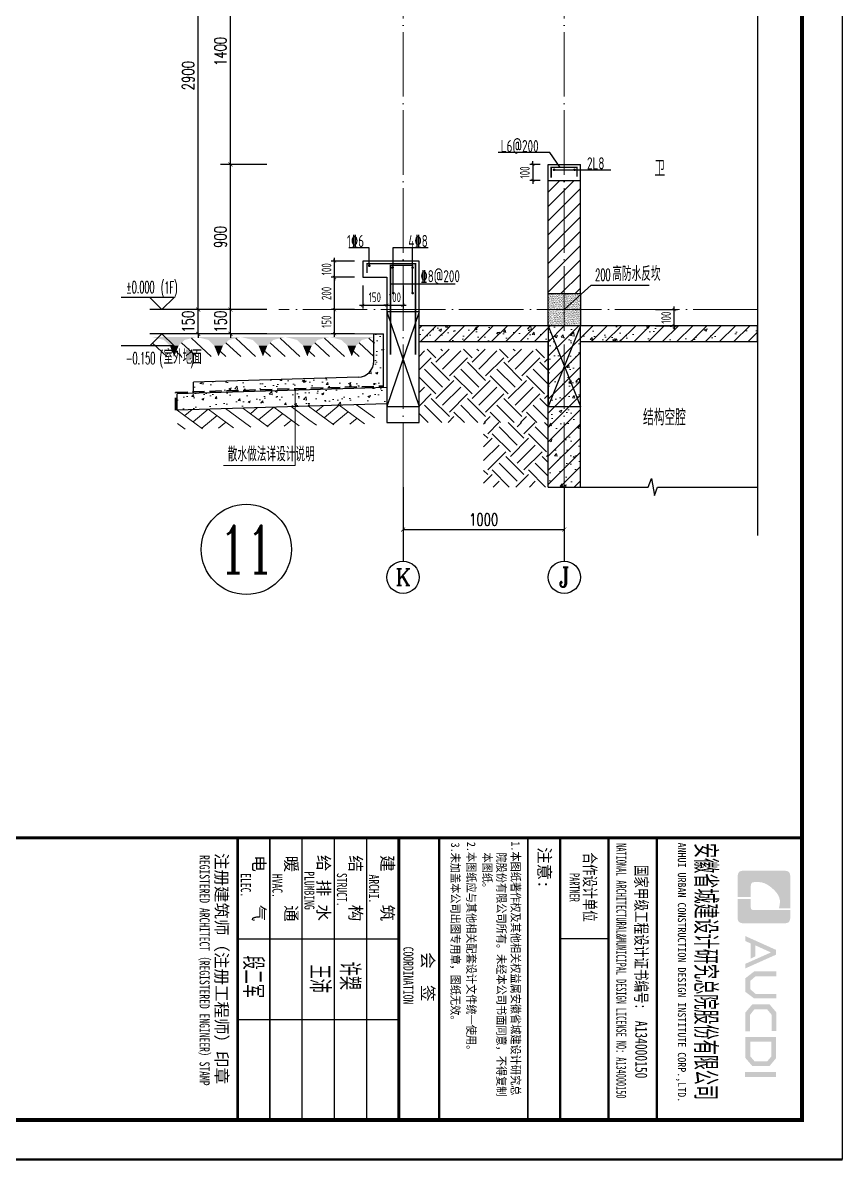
# Model space of a CAD drawing. Extents: x -1058961 to 23600, y -449123 to 2751847.
# Drawn here: x -27993 to -22911, y -38176 to -31125 of the extents above; entities that cross this region are included whole.
import ezdxf
from ezdxf.enums import TextEntityAlignment as Align

# ---------------------------------------------------------------- set-up
doc = ezdxf.new("R2010")
doc.units = 0
doc.header["$LTSCALE"] = 1000
doc.linetypes.add('DASH', pattern=[0.35, 0.25, -0.1])
doc.linetypes.add('DOTE', pattern=[2.42, 2, -0.2, 0.02, -0.2])
doc.layers.get('0').update_dxf_attribs({"linetype": 'CONTINUOUS'})
doc.layers.get('DEFPOINTS').update_dxf_attribs({"linetype": 'CONTINUOUS'})
for name, color, linetype in [('A-AXIS_TEXT', 7, 'CONTINUOUS'), ('AXIS', 3, 'CONTINUOUS'), ('COLUMN', 4, 'CONTINUOUS'), ('DIM', 2, 'CONTINUOUS'), ('DIM_ELEV', 3, 'CONTINUOUS'), ('DIM_IDEN', 67, 'CONTINUOUS'), ('DIM_SYMB', 3, 'CONTINUOUS'), ('PUB_DIM', 3, 'CONTINUOUS'), ('PUB_TEXT', 2, 'CONTINUOUS'), ('REIN', 6, 'CONTINUOUS'), ('S-大样-砼线', 7, 'CONTINUOUS'), ('S-引出线', 40, 'CONTINUOUS'), ('TEXT', 2, 'CONTINUOUS'), ('WALL', 5, 'CONTINUOUS'), ('yichutu', 7, 'CONTINUOUS'), ('图签文字', 4, 'CONTINUOUS'), ('立面-看线', 251, 'CONTINUOUS')]:
    doc.layers.add(name, color=color, linetype=linetype)
for name, color, linetype, lineweight in [('AXIS_TEXT', 7, 'CONTINUOUS', 20), ('DOTE', 19, 'DOTE', 9), ('PUB_HATCH', 8, 'CONTINUOUS', 9), ('图框', 9, 'CONTINUOUS', 18), ('填充', 251, 'CONTINUOUS', 5), ('平面-排水沟', 86, 'CONTINUOUS', 15), ('立面-中轮廓线', 30, 'CONTINUOUS', 35), ('粉刷', 251, 'CONTINUOUS', 9)]:
    doc.layers.add(name, color=color, linetype=linetype, lineweight=lineweight)
doc.styles.add('_TCH_AXIS', font='COMPLEX', dxfattribs={"bigfont": 'GBCBIG'})
doc.styles.add('_TCH_DIM', font='SIMPLEX.shx', dxfattribs={"width": 0.7, "bigfont": 'GBCBIG.shx'})
doc.styles.add('_TCH_DIM_T3', font='SIMPLEX', dxfattribs={"width": 0.705882, "bigfont": 'GBCBIG'})
doc.styles.add('COMPLEX', font='COMPLEX')
doc.styles.add('DIM_FONT_T3', font='SIMPLEX', dxfattribs={"width": 0.705882, "bigfont": 'GBCBIG'})
doc.styles.add('HT', font='simhei.ttf')
doc.styles.add('TSSD_DIMENSION', font='Tssdeng.shx', dxfattribs={"width": 0.7, "bigfont": 'tssdchn.shx'})
doc.styles.add('TSSD_REIN', font='tssdeng.shx', dxfattribs={"width": 0.7, "height": 300, "bigfont": 'tssdchn.shx'})
doc.styles.add('w', font='tssdeng.shx', dxfattribs={"width": 0.8, "bigfont": 'tssdchn.shx'})
doc.styles.add('建筑图签-1', font='simhei.ttf', dxfattribs={"width": 0.7})
doc.styles.add('建筑图签-2', font='TXT.shx', dxfattribs={"width": 0.5, "bigfont": 'HZTXT.shx'})
doc.dimstyles.new('_TCH_ARCH&&25', dxfattribs={"dimtxt": 74.375, "dimasz": 25, "dimexe": 62.5, "dimexo": 75, "dimgap": 25, "dimtad": 1, "dimdec": 0, "dimzin": 0, "dimdsep": 46, "dimtxsty": '_TCH_DIM_T3', "dimblk": 'ARCHTICK', "dimcen": 0.09, "dimclrt": 7, "dimazin": 0, "dimtfac": 1, "dimtdec": 0, "dimtix": 1, "dimtmove": 2, "dimatfit": 3, "dimldrblk": 'ARCHTICK', "dimfxl": 0, "dimtolj": 1, "dimtzin": 0, "dimarcsym": 0})
doc.dimstyles.new('TSSD_20_20', dxfattribs={"dimtxt": 60, "dimasz": 20, "dimexe": 20, "dimexo": 50, "dimgap": 20, "dimtad": 1, "dimdec": 0, "dimzin": 0, "dimdsep": 46, "dimtxsty": 'TSSD_DIMENSION', "dimblk": 'ARCHTICK', "dimblk1": 'ARCHTICK', "dimblk2": 'ARCHTICK', "dimcen": 0, "dimdle": 20, "dimclrt": 7, "dimadec": 0, "dimazin": 0, "dimtfac": 1, "dimtdec": 0, "dimtix": 1, "dimtmove": 2, "dimatfit": 3, "dimfxl": 0, "dimtolj": 1, "dimtzin": 0, "dimarcsym": 0})
pattern_1 = [(50, (28072.99, 249033.25), (143.452037, -12.550427), [15, -165]), (355, (28072.99, 249033.25), (-27.750267, 150.438427), [12, -132]), (100.4514, (28084.94, 249032.2), (115.701876, 137.88791), [12.74804, -140.22842]), (46.1842, (28072.99, 249073.25), (213.44821, -33.1038), [22.5, -247.5]), (96.6356, (28090.77, 249070.5), (186.93254, 194.82357), [19.12206, -210.3426]), (351.1842, (28072.99, 249073.25), (186.93239, 194.82372), [18, -198]), (21, (28092.99, 249063.25), (119.38141, -80.52378), [15, -165]), (326, (28092.99, 249063.25), (48.663066, 145.03001), [12, -132]), (71.4514, (28102.93, 249056.54), (168.044526, 64.5061), [12.74804, -140.22842]), (37.5, (28072.986, 249033.25), (2.431971, 66.578771), [0, -130.4, 0, -134, 0, -132.5]), (7.5, (28072.986, 249033.25), (52.613907, 78.882342), [0, -76.4, 0, -127.4, 0, -50.5]), (327.5, (28028.386, 249033.25), (106.764487, -4.510974), [0, -50, 0, -156, 0, -207]), (317.5, (28008.39, 249033.25), (116.637234, 20.020996), [0, -65, 0, -103.6, 0, -147])]
pattern_2 = [(45, (-668291.086, 135539.91), (-44.194174, 44.194174), []), (50, (-668291.09, 135539.91), (179.315046, -15.688034), [18.75, -206.25]), (355, (-668291.09, 135539.91), (-34.687833, 188.048033), [15, -165]), (100.4514, (-668276.14, 135538.6), (144.627345, 172.359886), [15.935047, -175.28553]), (46.1842, (-668291.09, 135589.9), (266.81026, -41.37975), [28.125, -309.375]), (96.6356, (-668268.85, 135586.46), (233.66568, 243.52947), [23.90257, -262.92825]), (351.1842, (-668291.1, 135589.9), (233.66549, 243.52965), [22.5, -247.5]), (21, (-668266.09, 135577.41), (149.226763, -100.654723), [18.75, -206.25]), (326, (-668266.09, 135577.41), (60.828833, 181.28751), [15, -165]), (71.4514, (-668253.65, 135569.02), (210.055657, 80.632624), [15.935047, -175.28553]), (37.5, (-668291.086, 135539.91), (3.039964, 83.2234635), [0, -163, 0, -167.5, 0, -165.625]), (7.5, (-668291.09, 135539.91), (65.767384, 98.602928), [0, -95.5, 0, -159.25, 0, -63.125]), (327.5, (-668346.836, 135539.91), (133.455609, -5.638718), [0, -62.5, 0, -195, 0, -258.75]), (317.5, (-668371.84, 135539.91), (145.796542, 25.026246), [0, -81.25, 0, -129.5, 0, -183.75])]

# ---------------------------------------------------------------- blocks, each defined once
blk = doc.blocks.new('院标1')
h = blk.add_hatch(color=150)
h.dxf.hatch_style = 1
edge = h.paths.add_edge_path()
edge.add_spline(control_points=[(116373, 648379), (116379, 648379), (116382, 648379), (116391, 648379), (116391, 648379), (116391, 648379), (116616, 648379), (116616, 648379), (116616, 648379), (116616, 648379), (116616, 648054), (116616, 648054), (116616, 648054), (116616, 648054), (116108, 648054), (116108, 648054), (116108, 648054), (116028, 648054), (115963, 648111), (115963, 648199), (115963, 648199), (115963, 648199), (115963, 649215), (115963, 649215), (115963, 649215), (115963, 649295), (116018, 649360), (116108, 649360), (116108, 649360), (116108, 649360), (116897, 649360), (116897, 649360), (116897, 649360), (116897, 649360), (116897, 649080), (116897, 649080), (116897, 649080), (116897, 649080), (116566, 649140), (116356, 648859), (116356, 648859), (116245, 648719), (116240, 648545), (116247, 648466), (116247, 648466), (116254, 648386), (116247, 648466), (116247, 648466), (116247, 648466), (116247, 648466), (116258, 648374), (116373, 648379)], knot_values=[0, 0, 0, 0, 0.071429, 0.071429, 0.071429, 0.107143, 0.142857, 0.142857, 0.142857, 0.178571, 0.214286, 0.214286, 0.214286, 0.25, 0.285714, 0.285714, 0.285714, 0.321429, 0.357143, 0.357143, 0.357143, 0.392857, 0.428571, 0.428571, 0.428571, 0.464286, 0.5, 0.5, 0.5, 0.535714, 0.571429, 0.571429, 0.571429, 0.607143, 0.642857, 0.642857, 0.642857, 0.678571, 0.714286, 0.714286, 0.714286, 0.75, 0.785714, 0.785714, 0.785714, 0.821429, 0.857143, 0.857143, 0.857143, 0.928571, 1, 1, 1, 1], degree=3, periodic=0)
h = blk.add_hatch(color=150)
h.dxf.hatch_style = 1
edge = h.paths.add_edge_path()
edge.add_spline(control_points=[(117268, 649215), (117268, 649215), (117268, 648199), (117268, 648199), (117268, 648199), (117268, 648114), (117212, 648054), (117123, 648054), (117123, 648054), (117123, 648054), (116663, 648054), (116663, 648054), (116663, 648054), (116663, 648054), (116663, 648379), (116663, 648379), (116663, 648379), (116663, 648379), (116865, 648379), (116865, 648379), (116865, 648379), (116907, 648379), (116941, 648413), (116941, 648455), (116941, 648455), (116941, 648455), (116941, 649360), (116941, 649360), (116941, 649360), (116941, 649360), (117123, 649360), (117123, 649360), (117123, 649360), (117204, 649360), (117268, 649306), (117268, 649215)], knot_values=[0, 0, 0, 0, 0.1, 0.1, 0.1, 0.15, 0.2, 0.2, 0.2, 0.25, 0.3, 0.3, 0.3, 0.35, 0.4, 0.4, 0.4, 0.45, 0.5, 0.5, 0.5, 0.55, 0.6, 0.6, 0.6, 0.65, 0.7, 0.7, 0.7, 0.75, 0.8, 0.8, 0.8, 0.9, 1, 1, 1, 1], degree=3, periodic=0)
blk = doc.blocks.new('GFDDDDRG')
at = {"layer": '图框'}
h = blk.add_hatch(color=256, dxfattribs=at)
h.paths.add_polyline_path([(922489, -158906), (922489, -158969), (922104, -158969), (922104, -158906)])
h.paths.add_polyline_path([(922431, -158530), (922168, -158530), (922168, -158710), (922221, -158772), (922380, -158772), (922431, -158712)], flags=16)
h.paths.add_polyline_path([(922490, -158471), (922109, -158471), (922109, -158732), (922194, -158831), (922408, -158831), (922490, -158733)])
h.paths.add_polyline_path([(922492, -158399), (922434, -158399), (922434, -158196), (922378, -158129), (922219, -158129), (922167, -158196), (922167, -158400), (922107, -158400), (922107, -158169), (922194, -158067), (922408, -158067), (922492, -158166)])
h.paths.add_polyline_path([(922491, -157658), (922491, -157718), (922235, -157718), (922170, -157775), (922170, -157880), (922235, -157937), (922491, -157937), (922491, -157994), (922217, -157994), (922108, -157912), (922108, -157743), (922218, -157658)])
h.paths.add_polyline_path([(922490, -157392), (922490, -157450), (922108, -157621), (922108, -157564), (922425, -157423), (922231, -157335), (922231, -157471), (922173, -157501), (922173, -157311), (922107, -157282), (922107, -157220)])
for p, q in [((920410, -156002), (920410, -159502)), ((921010, -156002), (921010, -159502)), ((921010, -156002), (921010, -159502))]:
    blk.add_line(p, q, dxfattribs=at)
blk.add_lwpolyline([(923310, -107437), (923310, -159999), (893610, -159999), (893610, -107437)], close=True, dxfattribs=at)
blk.add_lwpolyline([(923310, -107437), (923310, -159999), (893610, -159999), (893610, -107437)], close=True, dxfattribs=at)
at = {"layer": '图框', "const_width": 50}
blk.add_lwpolyline([(894110, -159499), (922810, -159499), (922810, -108687), (894110, -108687)], close=True, dxfattribs=at)
at = {"layer": '图框'}
for points, const_width in [([(894110, -156002), (922810, -156002)], 35), ([(915810, -156006), (915810, -159506)], 35), ([(916210, -156006), (916210, -159506)], 17.5), ([(916610, -156006), (916610, -159506)], 17.5), ([(917010, -156006), (917010, -159506)], 17.5), ([(917410, -156006), (917410, -159506)], 17.5), ([(917810, -156006), (917810, -159506)], 35), ([(917810, -156006), (917810, -159506)], 35), ([(918310, -156006), (918310, -159506)], 30), ([(919410, -156002), (919410, -159502)], 17.5), ([(919810, -156002), (919810, -159502)], 30), ([(919810, -156002), (919810, -159502)], 30), ([(920410, -156002), (920410, -159502)], 30), ([(920410, -156002), (920410, -159502)], 30), ([(921010, -156002), (921010, -159502)], 30), ([(917810, -157256), (915810, -157256)], 17.5), ([(920410, -157252), (919810, -157252)], 17.5), ([(917810, -158256), (915810, -158256)], 17.5)]:
    blk.add_lwpolyline(points, dxfattribs=dict(at, const_width=const_width))
at = {"xscale": 0.5, "yscale": 0.5, "zscale": 0.5, "rotation": 270}
blk.add_blockref('院标1', (597985, -98428), dxfattribs=at)
at = {"layer": '图框'}
for s, height, style, width, p in [('3.未加盖本公司出图专用章，图纸无效。', 105, 'HT', 0.88, (918459, -156061)), (' 2.本图纸应与其他相关配套设计文件统一使用。 ', 105, 'HT', 0.88, (918656, -155989)), ('1.本图纸著作权及其他相关权益属安徽省城建设计研究总', 105, 'HT', 0.88, (919206, -156045)), ('NATIONAL ARCHITECTURAL&MUNICIPAL DESIGN LICENSE NO: A134000150', 125, '建筑图签-1', 0.6, (920507, -156070)), ('ANHUI URBAN CONSTRUCTION DESIGN INSTITUTE CORP.,LTD.', 100, '建筑图签-1', 0.91, (921271, -156061)), ('REGISTERED ARCHITECT（REGISTERED ENGINEER）STAMP', 125, '建筑图签-1', 0.7, (915339, -156216)), ('本图纸。', 105, 'HT', 0.88, (918854, -156184)), ('院股份有限公司所有。未经本公司书面同意，不得复制', 105, 'HT', 0.88, (919029, -156184)), ('ELEC.', 125, '建筑图签-1', 0.7, (915850, -156441)), ('HVAC.', 125, '建筑图签-1', 0.7, (916242, -156449)), ('PLUMBING', 125, '建筑图签-1', 0.7, (916639, -156417)), ('STRUCT.', 125, '建筑图签-1', 0.7, (917042, -156437)), ('ARCHI.', 125, '建筑图签-1', 0.7, (917441, -156457)), ('PARTNER', 125, '建筑图签-1', 0.6, (919927, -156439)), ('COORDINATION', 125, '建筑图签-1', 0.7, (917866, -157352))]:
    blk.add_text(s, height=height, rotation=270, dxfattribs=dict(at, style=style, width=width)).set_placement(p)
at = {"layer": '图签文字', "color": 7, "style": '建筑图签-1'}
for s, height, width, p in [('安徽省城建设计研究总院股份有限公司', 250, 0.55, (921498, -156066)), ('合作设计单位', 150, 0.7, (920105, -156184)), ('国家甲级工程设计证书编号:  A134000150', 150, 0.7, (920743, -156338))]:
    blk.add_text(s, height=height, rotation=270, dxfattribs=dict(at, width=width)).set_placement(p)
for s, p in [('注册建筑师（注册工程师）印章', (915537, -156190)), ('电    气', (916001, -156219)), ('暖    通', (916401, -156224)), ('给 排 水', (916802, -156214)), ('结    构', (917199, -156219)), ('建    筑', (917593, -156217)), ('注意:', (919541, -156118)), ('会  签', (918094, -157419))]:
    blk.add_text(s, height=150, rotation=270, dxfattribs=at).set_placement(p)
at = {"layer": '图签文字', "color": 1, "style": '建筑图签-2', "width": 0.7}
for s, p in [('段二军', (915876, -157462)), ('王沛', (916703, -157575)), ('许槊', (917074, -157539))]:
    blk.add_text(s, height=250, rotation=270, dxfattribs=at).set_placement(p)
blk = doc.blocks.new('yct-1051-594-26275-14850-25-1002.0')
at = {"layer": 'yichutu', "color": 7}
blk.add_lwpolyline([(0, 0), (0, 14850), (26275, 14850), (26275, 0)], close=True, dxfattribs=at)
blk = doc.blocks.new('$LINEPAT$素土夯实')
at = {"color": 0}
for p, q in [((0, -210), (210, 0)), ((120, -300), (420, 0)), ((420, 0), (608, -188)), ((495, -300), (795, 0)), ((615, 0), (705, -90)), ((315, -105), (502, -293)), ((210, -210), (300, -300)), ((705, -300), (795, -210))]:
    blk.add_line(p, q, dxfattribs=at)
blk = doc.blocks.new('$LinePat$自然土壤')
at = {"color": 0}
for p, q in [((0, -90), (71, -19)), ((0, -300), (211, -89)), ((420, -300), (630, -90)), ((210, -300), (286, -224))]:
    blk.add_line(p, q, dxfattribs=at)
for points in [[(0, 0), (630, 0), (168, -45), (462, -45)], [(168, -45), (462, -45), (252, -132), (378, -132)], [(252, -132), (378, -132), (315, -300)]]:
    blk.add_solid(points, dxfattribs=at)
blk = doc.blocks.new('sanshui')
at = {"layer": '粉刷'}
h = blk.add_hatch(dxfattribs=at)
h.set_pattern_fill('混凝土', color=256, scale=20)
h.set_pattern_definition(pattern_1)
edge = h.paths.add_edge_path()
edge.add_line((346317.8, 427329.6), (346257.8, 427329.6))
edge.add_line((346257.8, 427329.6), (346257.8, 427160.3))
edge.add_arc((346157.8, 427160.3), 100, 271.71836, 360, ccw=False)
edge.add_line((346160.8, 427060.3), (345137.8, 427029.6))
edge.add_line((345137.8, 427029.6), (345137.8, 426969.6))
edge.add_line((345137.8, 426969.6), (346317.8, 427005))
edge.add_line((346317.8, 427005), (346317.8, 427329.6))
h = blk.add_hatch(dxfattribs=at)
h.set_pattern_fill('混凝土', color=256, scale=20)
h.set_pattern_definition(pattern_1)
h.paths.add_polyline_path([(346337.8, 426895.6), (346337.8, 426995.6), (345037.8, 426956.6), (345037.8, 426856.6)])
at = {"layer": 'COLUMN'}
for p, q in [((346257.8, 427329.6), (346317.8, 427329.6)), ((346257.8, 427160.3), (346257.8, 427329.6)), ((346317.8, 426995), (346317.8, 427329.6)), ((346160.8, 427060.3), (345137.8, 427029.6)), ((345137.8, 426959.6), (345137.8, 427029.6)), ((346338.1, 426995.6), (345037.8, 426956.6)), ((345037.8, 426856.6), (345037.8, 426956.6)), ((346338.1, 426895.6), (345037.8, 426856.6))]:
    blk.add_line(p, q, dxfattribs=at)
blk.add_arc((346157.8, 427160.3), 100, 271.71836, 0, dxfattribs=at)
at = {"layer": '立面-中轮廓线', "linetype": 'DASH', "ltscale": 0.3}
blk.add_lwpolyline([(345027.8, 426856.6), (345027.8, 426966.3), (346317.8, 427005)], dxfattribs=at)
at = {"layer": '粉刷'}
blk.add_line((344881.5, 427329.6), (346257.8, 427329.6), dxfattribs=at)
at = {"layer": '粉刷', "yscale": 0.4, "zscale": 0.4}
for name, p, xscale, rotation in [('$LinePat$自然土壤', (345156.8, 427309.6), -0.4369306507241237, 359.9999999999903), ('$LinePat$自然土壤', (345432, 427309.6), -0.4369306507241237, 359.9999999999903), ('$LinePat$自然土壤', (345707.3, 427309.6), -0.4369306507241237, 359.9999999999903), ('$LinePat$自然土壤', (345982.6, 427309.6), -0.4369306507241237, 359.9999999999903), ('$LinePat$自然土壤', (346257.8, 427309.6), -0.4369306507241237, 359.9999999999903), ('$LINEPAT$素土夯实', (345851.2, 426881), -0.5117605352322558, 1.718358001643932), ('$LINEPAT$素土夯实', (346257.8, 426893.2), -0.5117605352322558, 1.718358001643932), ('$LINEPAT$素土夯实', (345444.5, 426868.8), -0.5117605352322558, 1.718358001643932)]:
    blk.add_blockref(name, p, dxfattribs=dict(at, xscale=xscale, rotation=rotation))
blk = doc.blocks.new('_ArchTick')
at = {"color": 0, "linetype": 'ByBlock', "const_width": 0.15}
blk.add_lwpolyline([(-0.5, -0.5), (0.5, 0.5)], dxfattribs=at)
blk = doc.blocks.new('*D2065')
at = {"layer": 'DEFPOINTS', "color": 0}
for p in [(-25884.5, -32703.1), (-25734.5, -32703.1), (-25734.5, -32876.8)]:
    blk.add_point(p, dxfattribs=at)
at = {"layer": 'DIM', "color": 0, "lineweight": -2}
for p, q in [((-25884.5, -32753.1), (-25884.5, -32896.8)), ((-25734.5, -32753.1), (-25734.5, -32896.8)), ((-25904.5, -32876.8), (-25714.5, -32876.8))]:
    blk.add_line(p, q, dxfattribs=at)
at = {"layer": 'DIM', "color": 0, "lineweight": -2, "xscale": 20, "yscale": 20, "zscale": 20, "rotation": 180}
blk.add_blockref('_ArchTick', (-25884.5, -32876.8), dxfattribs=at)
at = {"layer": 'DIM', "color": 0, "lineweight": -2, "xscale": 20, "yscale": 20, "zscale": 20}
blk.add_blockref('_ArchTick', (-25734.5, -32876.8), dxfattribs=at)
at = {"layer": 'DIM', "color": 7, "insert": (-25809.5, -32826.8), "char_height": 60, "attachment_point": 5, "style": 'TSSD_DIMENSION'}
blk.add_mtext('\\A1;150', dxfattribs=at)
blk = doc.blocks.new('*D2066')
at = {"layer": 'DEFPOINTS', "color": 0}
for p in [(-25734.5, -32703.1), (-25634.5, -32703.1), (-25634.5, -32876.8)]:
    blk.add_point(p, dxfattribs=at)
at = {"layer": 'DIM', "color": 0, "lineweight": -2}
for p, q in [((-25734.5, -32753.1), (-25734.5, -32896.8)), ((-25634.5, -32753.1), (-25634.5, -32896.8)), ((-25734.5, -32876.8), (-25754.5, -32876.8)), ((-25734.5, -32876.8), (-25634.5, -32876.8)), ((-25634.5, -32876.8), (-25614.5, -32876.8))]:
    blk.add_line(p, q, dxfattribs=at)
at = {"layer": 'DIM', "color": 0, "lineweight": -2, "xscale": 20, "yscale": 20, "zscale": 20}
blk.add_blockref('_ArchTick', (-25734.5, -32876.8), dxfattribs=at)
at = {"layer": 'DIM', "color": 0, "lineweight": -2, "xscale": 20, "yscale": 20, "zscale": 20, "rotation": 180}
blk.add_blockref('_ArchTick', (-25634.5, -32876.8), dxfattribs=at)
at = {"layer": 'DIM', "color": 7, "insert": (-25684.5, -32826.8), "char_height": 60, "attachment_point": 5, "style": 'TSSD_DIMENSION'}
blk.add_mtext('\\A1;100', dxfattribs=at)
blk = doc.blocks.new('*D2067')
at = {"layer": 'DEFPOINTS', "color": 0}
for p in [(-24119.3, -32903.1), (-23953.3, -32903.1), (-24119.3, -33003.1)]:
    blk.add_point(p, dxfattribs=at)
at = {"layer": 'DIM', "color": 0, "lineweight": -2}
for p, q in [((-24069.3, -32903.1), (-23933.3, -32903.1)), ((-23953.3, -32903.1), (-23953.3, -32883.1)), ((-23953.3, -33003.1), (-23953.3, -32903.1)), ((-24069.3, -33003.1), (-23933.3, -33003.1)), ((-23953.3, -33003.1), (-23953.3, -33023.1))]:
    blk.add_line(p, q, dxfattribs=at)
at = {"layer": 'DIM', "color": 0, "lineweight": -2, "xscale": 20, "yscale": 20, "zscale": 20}
for p, rotation in [((-23953.3, -32903.1), 270), ((-23953.3, -33003.1), 90)]:
    blk.add_blockref('_ArchTick', p, dxfattribs=dict(at, rotation=rotation))
at = {"layer": 'DIM', "color": 7, "insert": (-24003.3, -32953.1), "char_height": 60, "attachment_point": 5, "rotation": 90, "style": 'TSSD_DIMENSION'}
blk.add_mtext('\\A1;100', dxfattribs=at)
blk = doc.blocks.new('*D2068')
at = {"layer": 'DEFPOINTS', "color": 0}
for p in [(-26059.1, -32603.1), (-25884.5, -32603.1), (-25884.5, -32703.1)]:
    blk.add_point(p, dxfattribs=at)
at = {"layer": 'DIM', "color": 0, "lineweight": -2}
for p, q in [((-25934.5, -32603.1), (-26079.1, -32603.1)), ((-26059.1, -32603.1), (-26059.1, -32583.1)), ((-26059.1, -32703.1), (-26059.1, -32603.1)), ((-25934.5, -32703.1), (-26079.1, -32703.1)), ((-26059.1, -32703.1), (-26059.1, -32723.1))]:
    blk.add_line(p, q, dxfattribs=at)
at = {"layer": 'DIM', "color": 0, "lineweight": -2, "xscale": 20, "yscale": 20, "zscale": 20}
for p, rotation in [((-26059.1, -32603.1), 270), ((-26059.1, -32703.1), 90)]:
    blk.add_blockref('_ArchTick', p, dxfattribs=dict(at, rotation=rotation))
at = {"layer": 'DIM', "color": 7, "insert": (-26109.1, -32653.1), "char_height": 60, "attachment_point": 5, "rotation": 90, "style": 'TSSD_DIMENSION'}
blk.add_mtext('\\A1;100', dxfattribs=at)
blk = doc.blocks.new('*D2069')
at = {"layer": 'DEFPOINTS', "color": 0}
for p in [(-26059.1, -32703.1), (-25884.5, -32703.1), (-25884.5, -32903.1)]:
    blk.add_point(p, dxfattribs=at)
at = {"layer": 'DIM', "color": 0, "lineweight": -2}
for p, q in [((-25934.5, -32703.1), (-26079.1, -32703.1)), ((-26059.1, -32923.1), (-26059.1, -32683.1)), ((-25934.5, -32903.1), (-26079.1, -32903.1))]:
    blk.add_line(p, q, dxfattribs=at)
at = {"layer": 'DIM', "color": 0, "lineweight": -2, "xscale": 20, "yscale": 20, "zscale": 20}
for p, rotation in [((-26059.1, -32703.1), 90), ((-26059.1, -32903.1), 270)]:
    blk.add_blockref('_ArchTick', p, dxfattribs=dict(at, rotation=rotation))
at = {"layer": 'DIM', "color": 7, "insert": (-26109.1, -32803.1), "char_height": 60, "attachment_point": 5, "rotation": 90, "style": 'TSSD_DIMENSION'}
blk.add_mtext('\\A1;200', dxfattribs=at)
blk = doc.blocks.new('*D2070')
at = {"layer": 'DEFPOINTS', "color": 0}
for p in [(-26059.1, -32903.1), (-25884.5, -32903.1), (-25884.5, -33053.1)]:
    blk.add_point(p, dxfattribs=at)
at = {"layer": 'DIM', "color": 0, "lineweight": -2}
for p, q in [((-25934.5, -32903.1), (-26079.1, -32903.1)), ((-26059.1, -33073.1), (-26059.1, -32883.1)), ((-25934.5, -33053.1), (-26079.1, -33053.1))]:
    blk.add_line(p, q, dxfattribs=at)
at = {"layer": 'DIM', "color": 0, "lineweight": -2, "xscale": 20, "yscale": 20, "zscale": 20}
for p, rotation in [((-26059.1, -32903.1), 90), ((-26059.1, -33053.1), 270)]:
    blk.add_blockref('_ArchTick', p, dxfattribs=dict(at, rotation=rotation))
at = {"layer": 'DIM', "color": 7, "insert": (-26109.1, -32978.1), "char_height": 60, "attachment_point": 5, "rotation": 90, "style": 'TSSD_DIMENSION'}
blk.add_mtext('\\A1;150', dxfattribs=at)
blk = doc.blocks.new('*D2081')
at = {"layer": 'AXIS', "color": 0, "lineweight": -2}
for p, q in [((-25634.5, -34078.1), (-25634.5, -34329.7)), ((-24634.5, -34078.1), (-24634.5, -34329.7)), ((-25634.5, -34267.2), (-24634.5, -34267.2))]:
    blk.add_line(p, q, dxfattribs=at)
at = {"layer": 'DEFPOINTS', "color": 0}
for p in [(-25634.5, -34003.1), (-24634.5, -34003.1), (-24634.5, -34267.2)]:
    blk.add_point(p, dxfattribs=at)
at = {"layer": 'AXIS', "color": 0, "lineweight": -2, "xscale": 25, "yscale": 25, "zscale": 25, "rotation": 180}
blk.add_blockref('_ArchTick', (-25634.5, -34267.2), dxfattribs=at)
at = {"layer": 'AXIS', "color": 0, "lineweight": -2, "xscale": 25, "yscale": 25, "zscale": 25}
blk.add_blockref('_ArchTick', (-24634.5, -34267.2), dxfattribs=at)
at = {"layer": 'AXIS', "color": 7, "insert": (-25134.5, -34205), "char_height": 74.38, "attachment_point": 5, "style": '_TCH_DIM_T3'}
blk.add_mtext('\\A1;1000', dxfattribs=at)
blk = doc.blocks.new('*D1855')
at = {"layer": 'DEFPOINTS', "color": 0}
for p in [(-26704.7, -32903.1), (-26404.7, -32903.1), (-26404.7, -33053.6)]:
    blk.add_point(p, dxfattribs=at)
at = {"layer": 'PUB_DIM', "color": 0, "lineweight": -2}
for p, q in [((-26479.7, -32903.1), (-26767.2, -32903.1)), ((-26704.7, -32903.1), (-26704.7, -32878.1)), ((-26704.7, -33053.6), (-26704.7, -32903.1)), ((-26479.7, -33053.6), (-26767.2, -33053.6)), ((-26704.7, -33053.6), (-26704.7, -33078.6))]:
    blk.add_line(p, q, dxfattribs=at)
at = {"layer": 'PUB_DIM', "color": 0, "lineweight": -2, "xscale": 25, "yscale": 25, "zscale": 25}
for p, rotation in [((-26704.7, -32903.1), 270), ((-26704.7, -33053.6), 90)]:
    blk.add_blockref('_ArchTick', p, dxfattribs=dict(at, rotation=rotation))
at = {"layer": 'PUB_DIM', "color": 7, "insert": (-26766.9, -32978.4), "char_height": 74.38, "attachment_point": 5, "rotation": 90, "style": '_TCH_DIM_T3'}
blk.add_mtext('\\A1;150', dxfattribs=at)
blk = doc.blocks.new('*D1856')
at = {"layer": 'DEFPOINTS', "color": 0}
for p in [(-26704.7, -32003.1), (-26404.7, -32003.1), (-26404.7, -32903.1)]:
    blk.add_point(p, dxfattribs=at)
at = {"layer": 'PUB_DIM', "color": 0, "lineweight": -2}
for p, q in [((-26479.7, -32003.1), (-26767.2, -32003.1)), ((-26704.7, -32903.1), (-26704.7, -32003.1)), ((-26479.7, -32903.1), (-26767.2, -32903.1))]:
    blk.add_line(p, q, dxfattribs=at)
at = {"layer": 'PUB_DIM', "color": 0, "lineweight": -2, "xscale": 25, "yscale": 25, "zscale": 25}
for p, rotation in [((-26704.7, -32003.1), 90), ((-26704.7, -32903.1), 270)]:
    blk.add_blockref('_ArchTick', p, dxfattribs=dict(at, rotation=rotation))
at = {"layer": 'PUB_DIM', "color": 7, "insert": (-26766.9, -32453.1), "char_height": 74.38, "attachment_point": 5, "rotation": 90, "style": '_TCH_DIM_T3'}
blk.add_mtext('\\A1;900', dxfattribs=at)
blk = doc.blocks.new('*D1857')
at = {"layer": 'DEFPOINTS', "color": 0}
for p in [(-26704.7, -30603.1), (-26404.7, -30603.1), (-26404.7, -32003.1)]:
    blk.add_point(p, dxfattribs=at)
at = {"layer": 'PUB_DIM', "color": 0, "lineweight": -2}
for p, q in [((-26479.7, -30603.1), (-26767.2, -30603.1)), ((-26704.7, -32003.1), (-26704.7, -30603.1)), ((-26479.7, -32003.1), (-26767.2, -32003.1))]:
    blk.add_line(p, q, dxfattribs=at)
at = {"layer": 'PUB_DIM', "color": 0, "lineweight": -2, "xscale": 25, "yscale": 25, "zscale": 25}
for p, rotation in [((-26704.7, -30603.1), 90), ((-26704.7, -32003.1), 270)]:
    blk.add_blockref('_ArchTick', p, dxfattribs=dict(at, rotation=rotation))
at = {"layer": 'PUB_DIM', "color": 7, "insert": (-26766.9, -31303.1), "char_height": 74.38, "attachment_point": 5, "rotation": 90, "style": '_TCH_DIM_T3'}
blk.add_mtext('\\A1;1400', dxfattribs=at)
blk = doc.blocks.new('*D1875')
at = {"layer": 'DEFPOINTS', "color": 0}
for p in [(-26904.7, -32903.1), (-26404.7, -32903.1), (-26404.7, -33053.6)]:
    blk.add_point(p, dxfattribs=at)
at = {"layer": 'PUB_DIM', "color": 0, "lineweight": -2}
for p, q in [((-26479.7, -32903.1), (-26967.2, -32903.1)), ((-26904.7, -32903.1), (-26904.7, -32878.1)), ((-26904.7, -33053.6), (-26904.7, -32903.1)), ((-26479.7, -33053.6), (-26967.2, -33053.6)), ((-26904.7, -33053.6), (-26904.7, -33078.6))]:
    blk.add_line(p, q, dxfattribs=at)
at = {"layer": 'PUB_DIM', "color": 0, "lineweight": -2, "xscale": 25, "yscale": 25, "zscale": 25}
for p, rotation in [((-26904.7, -32903.1), 270), ((-26904.7, -33053.6), 90)]:
    blk.add_blockref('_ArchTick', p, dxfattribs=dict(at, rotation=rotation))
at = {"layer": 'PUB_DIM', "color": 7, "insert": (-26966.9, -32978.4), "char_height": 74.38, "attachment_point": 5, "rotation": 90, "style": '_TCH_DIM_T3'}
blk.add_mtext('\\A1;150', dxfattribs=at)
blk = doc.blocks.new('*D1876')
at = {"layer": 'DEFPOINTS', "color": 0}
for p in [(-26904.7, -30003.1), (-26404.7, -30003.1), (-26404.7, -32903.1)]:
    blk.add_point(p, dxfattribs=at)
at = {"layer": 'PUB_DIM', "color": 0, "lineweight": -2}
for p, q in [((-26479.7, -30003.1), (-26967.2, -30003.1)), ((-26904.7, -32903.1), (-26904.7, -30003.1)), ((-26479.7, -32903.1), (-26967.2, -32903.1))]:
    blk.add_line(p, q, dxfattribs=at)
at = {"layer": 'PUB_DIM', "color": 0, "lineweight": -2, "xscale": 25, "yscale": 25, "zscale": 25}
for p, rotation in [((-26904.7, -30003.1), 90), ((-26904.7, -32903.1), 270)]:
    blk.add_blockref('_ArchTick', p, dxfattribs=dict(at, rotation=rotation))
at = {"layer": 'PUB_DIM', "color": 7, "insert": (-26966.9, -31453.1), "char_height": 74.38, "attachment_point": 5, "rotation": 90, "style": '_TCH_DIM_T3'}
blk.add_mtext('\\A1;2900', dxfattribs=at)
blk = doc.blocks.new('_AXISO')
blk.add_circle((0, 0), 0.5)
at = {"layer": 'A-AXIS_TEXT', "style": 'COMPLEX', "width": 1.041667}
blk.add_attdef('A', text='', height=0.56, dxfattribs=at).set_placement((-0.25, -0.28), (0.25, -0.28), align=Align.FIT)
blk = doc.blocks.new('*D1433')
at = {"layer": 'DEFPOINTS', "color": 0}
for p in [(-24734.5, -32003.1), (-24829.1, -32103.1), (-24734.5, -32103.1)]:
    blk.add_point(p, dxfattribs=at)
at = {"layer": 'DIM', "color": 0, "lineweight": -2}
for p, q in [((-24784.5, -32003.1), (-24849.1, -32003.1)), ((-24829.1, -32003.1), (-24829.1, -31983.1)), ((-24829.1, -32003.1), (-24829.1, -32103.1)), ((-24784.5, -32103.1), (-24849.1, -32103.1)), ((-24829.1, -32103.1), (-24829.1, -32123.1))]:
    blk.add_line(p, q, dxfattribs=at)
at = {"layer": 'DIM', "color": 0, "lineweight": -2, "xscale": 20, "yscale": 20, "zscale": 20}
for p, rotation in [((-24829.1, -32003.1), 270), ((-24829.1, -32103.1), 90)]:
    blk.add_blockref('_ArchTick', p, dxfattribs=dict(at, rotation=rotation))
at = {"layer": 'DIM', "color": 7, "insert": (-24879.1, -32053.1), "char_height": 60, "attachment_point": 5, "rotation": 90, "style": 'TSSD_DIMENSION'}
blk.add_mtext('\\A1;100', dxfattribs=at)
blk = doc.blocks.new('20210809.03331048')
at = {"layer": 'REIN', "const_width": 9}
for points in [[(87270.7, 67407.1), (87270.7, 67465.3), (87571.9, 67465.3), (87571.9, 66902.1)], [(87558.2, 67455), (87416.6, 67455), (87416.6, 66902.1)]]:
    blk.add_lwpolyline(points, dxfattribs=at)
at = {"layer": 'REIN', "const_width": 8}
for points in [[(87281.2, 67453, 1), (87289.2, 67453, 1)], [(87425.9, 67441.1, 1), (87433.9, 67441.1, 1)], [(87549.7, 67441.1, 1), (87557.7, 67441.1, 1)], [(87429.2, 67282.8, 1), (87437.2, 67282.8, 1)], [(87549.7, 67282.8, 1), (87557.7, 67282.8, 1)]]:
    blk.add_lwpolyline(points, format="xyb", close=True, dxfattribs=at)
at = {"layer": 'S-大样-砼线'}
for p, q in [((87394.3, 67165.9), (87594.3, 66580.9)), ((87594.3, 67165.9), (87394.3, 66580.9))]:
    blk.add_line(p, q, dxfattribs=at)
blk.add_lwpolyline([(87594.3, 67165.9), (87394.3, 67165.9), (87394.3, 66580.9), (87594.3, 66580.9)], close=True, dxfattribs=at)
at = {"layer": 'S-引出线'}
for p, q in [((87285.2, 67562.7), (87157.3, 67562.7)), ((87285.2, 67453), (87285.2, 67562.7)), ((87433.2, 67282.8), (87433.2, 67565.6)), ((87433.2, 67565.6), (87651, 67565.6)), ((87553.7, 67282.8), (87553.7, 67565.6)), ((87416.6, 67341.2), (87817.3, 67341.2))]:
    blk.add_line(p, q, dxfattribs=at)
at = {"layer": 'TEXT', "style": 'TSSD_REIN', "width": 0.7}
for s, p in [('1%%1326', (87146.4, 67568.4)), ('4%%1328', (87527.1, 67568.4)), ('%%1328@200', (87602.1, 67350.3))]:
    blk.add_text(s, height=75, rotation=0, dxfattribs=at).set_placement(p)
blk = doc.blocks.new('20210809.03331260')
at = {"layer": 'REIN', "const_width": 9}
blk.add_lwpolyline([(87484.2, 67998.8), (87484.2, 68062.6), (87644.1, 68062.6), (87644.1, 68004.6)], dxfattribs=at)
at = {"layer": 'REIN', "const_width": 8}
for points in [[(87497.7, 68047.5, 1), (87505.7, 68047.5, 1)], [(87625.1, 68047.5, 1), (87633.1, 68047.5, 1)]]:
    blk.add_lwpolyline(points, format="xyb", close=True, dxfattribs=at)
at = {"layer": 'S-大样-砼线'}
for p, q in [((87465.2, 67080.9), (87665.2, 66580.9)), ((87665.2, 67080.9), (87465.2, 66580.9))]:
    blk.add_line(p, q, dxfattribs=at)
blk.add_lwpolyline([(87665.2, 67080.9), (87465.2, 67080.9), (87465.2, 66580.9), (87665.2, 66580.9)], close=True, dxfattribs=at)
at = {"layer": 'S-引出线'}
for p, q in [((87474.6, 68154.8), (87154.5, 68154.8)), ((87538.8, 68062.6), (87474.6, 68154.8)), ((87501.7, 68047.5), (87853.3, 68047.5))]:
    blk.add_line(p, q, dxfattribs=at)
at = {"layer": 'TEXT', "style": 'w', "width": 0.7}
for s, p in [('L6@200', (87171.5, 68157)), ('2L8', (87706.2, 68049.9))]:
    blk.add_text(s, height=75, rotation=0, dxfattribs=at).set_placement(p)

msp = doc.modelspace()

# ---------------------------------------------------------------- hatches: boundary and pattern name
at = {"layer": 'PUB_HATCH'}
h = msp.add_hatch(dxfattribs=at)
h.set_pattern_fill('普通砖', color=256, scale=25, style=0)
h.set_pattern_definition([(45, (-668291.086, 135584.79), (-44.1941915, 44.1941915), [])])
h.paths.add_polyline_path([(-24534.48, -32803.12), (-24534.48, -32103.12), (-24734.48, -32103.12), (-24734.48, -32803.12)])
h = msp.add_hatch(dxfattribs=at)
h.set_pattern_fill('钢筋混凝土', color=256, scale=25, style=0)
h.set_pattern_definition(pattern_2)
h.paths.add_polyline_path([(-24634.48, -33069.79), (-24634.48, -33003.12), (-25534.48, -33003.12), (-25534.48, -33103.12), (-24734.48, -33103.12)])
h = msp.add_hatch(dxfattribs=at)
h.set_pattern_fill('钢筋混凝土', color=256, scale=25, style=0)
h.set_pattern_definition(pattern_2)
h.paths.add_polyline_path([(-24534.51, -34003.13), (-24534.48, -33103.12), (-24634.48, -33069.79), (-24734.48, -33103.12), (-24734.51, -34003.12)])
h = msp.add_hatch(dxfattribs=at)
h.set_pattern_fill('钢筋混凝土', color=256, scale=25, style=0)
h.set_pattern_definition(pattern_2)
h.paths.add_polyline_path([(-23435.95, -33003.12), (-24634.48, -33003.12), (-24634.48, -33069.79), (-24534.48, -33103.12), (-23435.95, -33103.12)])
at = {"layer": '填充'}
h = msp.add_hatch(dxfattribs=at)
h.set_pattern_fill('EARTH', color=250, scale=50, angle=45, style=0)
h.set_pattern_definition([(45, (-891043.55, 93082.96), (0, 224.506403), [158.75, -158.75]), (45, (-891085.65, 93125.06), (0, 224.506403), [158.75, -158.75]), (45, (-891127.74, 93167.15), (0, 224.506403), [158.75, -158.75]), (135, (-891127.74, 93195.21), (-224.506403, 0), [158.75, -158.75]), (135, (-891085.65, 93237.31), (-224.506403, 0), [158.75, -158.75]), (135, (-891043.55, 93279.4), (-224.506403, 0), [158.75, -158.75])])
h.paths.add_polyline_path([(-25534.48, -33603.11), (-24734.49, -33603.12), (-24734.49, -33148.12), (-25534.48, -33148.13)])
h = msp.add_hatch(dxfattribs=at)
h.set_pattern_fill('EARTH', color=250, scale=50, angle=45, style=0)
h.set_pattern_definition([(45, (-1140232.75, -489196.5), (0, 224.506403), [158.75, -158.75]), (45, (-1140274.84, -489154.4), (0, 224.506403), [158.75, -158.75]), (45, (-1140316.94, -489112.3), (0, 224.506403), [158.75, -158.75]), (135, (-1140316.94, -489084.24), (-224.506403, 0), [158.75, -158.75]), (135, (-1140274.84, -489042.15), (-224.506403, 0), [158.75, -158.75]), (135, (-1140232.75, -489000.05), (-224.506403, 0), [158.75, -158.75])])
h.paths.add_polyline_path([(-24734.48, -33603.12), (-25134.48, -33603.12), (-25134.48, -34003.12), (-24734.48, -34003.12)])
at = {"layer": '立面-看线'}
h = msp.add_hatch(dxfattribs=at)
h.set_pattern_fill('碎沙', color=256, scale=4)
h.set_pattern_definition([(37.5, (-825787.715, -418365.074), (-0.32000626, 9.78826475), [0, -7.7216, 0, -8.636, 0, -8.255]), (7.5, (-825787.715, -418365.074), (8.99046566, 14.33650201), [0, -4.1656, 0, -6.9596, 0, -2.667]), (327.5, (-825793.963, -418365.074), (15.819847405, 0.02874369), [0, -2.54, 0, -9.144, 0, -11.938]), (317.5, (-825793.963, -418365.074), (15.27112905, 4.45858647), [0, -1.27, 0, -5.9944, 0, -6.858])])
h.paths.add_polyline_path([(-24734.48, -33003.12), (-24534.48, -33003.12), (-24534.48, -32803.12), (-24734.48, -32803.12)])

# ---------------------------------------------------------------- linework, layer by layer
at = {"layer": 'AXIS'}
for p, q in [((-25634.51, -34003.12), (-25634.51, -34462.52)), ((-24634.51, -34003.12), (-24634.51, -34462.52))]:
    msp.add_line(p, q, dxfattribs=at)
at = {"layer": 'AXIS', "color": 6}
msp.add_circle((-26606.3, -34389.7), 280, dxfattribs=at)
at = {"layer": 'DIM_ELEV'}
for p, q in [((-27054.67, -32828.12), (-27382.67, -32828.12)), ((-27129.67, -32903.12), (-27204.67, -32828.12)), ((-27129.67, -32903.12), (-27054.67, -32828.12)), ((-26704.67, -32903.12), (-27204.67, -32903.12)), ((-27129.67, -33053.59), (-27204.67, -33128.59)), ((-26704.67, -33053.59), (-27204.67, -33053.59)), ((-27129.67, -33053.59), (-27054.67, -33128.59)), ((-27054.67, -33128.59), (-27382.67, -33128.59))]:
    msp.add_line(p, q, dxfattribs=at)
at = {"layer": 'DIM_IDEN'}
for p, q in [((-24634.47, -32903.12), (-24467.66, -32751.6)), ((-24467.66, -32751.6), (-24107.49, -32751.6))]:
    msp.add_line(p, q, dxfattribs=at)
at = {"layer": 'DIM_SYMB'}
for points in [[(-23435.95, -14983.12), (-23435.95, -24615), (-23383.45, -24634.11), (-23488.45, -24652.62), (-23435.95, -24671.25), (-23435.95, -34303.12)], [(-24734.48, -34003.12), (-24113.34, -34003.12), (-24094.23, -33950.62), (-24075.71, -34055.62), (-24057.09, -34003.12), (-23435.95, -34003.12)]]:
    msp.add_lwpolyline(points, dxfattribs=at)
at = {"layer": 'DOTE', "color": 1, "linetype": 'DOTE', "ltscale": 0.2}
for p, q in [((-25634.48, -34003.12), (-25634.48, -14403.12)), ((-24634.48, -34003.12), (-24634.48, -14403.12)), ((-23435.95, -32903.12), (-26404.67, -32903.12))]:
    msp.add_line(p, q, dxfattribs=at)
at = {"layer": 'WALL'}
for p, q in [((-24734.48, -32103.12), (-24734.48, -32003.12)), ((-24734.48, -32003.12), (-24534.48, -32003.12)), ((-24534.48, -32103.12), (-24534.48, -32003.12)), ((-24734.48, -32103.12), (-24534.48, -32103.12)), ((-24734.48, -32803.12), (-24734.48, -32103.12)), ((-24534.48, -32803.12), (-24534.48, -32103.12)), ((-25534.48, -32603.12), (-25884.48, -32603.12)), ((-25884.48, -32603.12), (-25884.48, -32703.12)), ((-25534.48, -33003.12), (-25534.48, -32603.12)), ((-25884.48, -32703.12), (-25734.48, -32703.12)), ((-25734.48, -32703.12), (-25734.48, -33203.12)), ((-24734.48, -32803.12), (-24534.48, -32803.12)), ((-24634.48, -33003.12), (-25534.48, -33003.12)), ((-23435.95, -33003.12), (-24634.48, -33003.12)), ((-23435.95, -33103.12), (-23435.95, -33003.12)), ((-25534.48, -33603.12), (-25534.48, -33103.12)), ((-24734.48, -33103.12), (-25534.48, -33103.12)), ((-24734.51, -34003.12), (-24734.48, -33103.12)), ((-24534.51, -34003.13), (-24534.48, -33103.12)), ((-23435.95, -33103.12), (-24534.48, -33103.12)), ((-25734.48, -33203.12), (-25734.48, -33603.12)), ((-25734.48, -33603.12), (-25534.48, -33603.12)), ((-24734.51, -34003.12), (-24534.51, -34003.13))]:
    msp.add_line(p, q, dxfattribs=at)
msp.add_lwpolyline([(-24734.48, -32803.12), (-24534.48, -32803.12), (-24534.48, -33003.12), (-24734.48, -33003.12)], close=True, dxfattribs=at)
at = {"layer": '平面-排水沟'}
for p, q in [((-26303.49, -33402.71), (-26303.49, -33870.56)), ((-26303.49, -33870.56), (-26747.62, -33870.56))]:
    msp.add_line(p, q, dxfattribs=at)
at = {"layer": '平面-排水沟', "const_width": 6.67}
msp.add_lwpolyline([(-26303.49, -33399.38, 1), (-26303.49, -33406.05, 1)], format="xyb", close=True, dxfattribs=at)

# ---------------------------------------------------------------- block references
at = {"xscale": 0.5, "yscale": 0.5, "zscale": 0.5}
msp.add_blockref('GFDDDDRG', (-484565.48, 41823.38), dxfattribs=at)
msp.add_blockref('sanshui', (-372072.6, -460382.75))
at = {"layer": 'AXIS'}
ref = msp.add_blockref('_AXISO', (-25634.51, -34562.52), dxfattribs=dict(at, xscale=200, yscale=200, zscale=200))
ref.add_attrib('A', 'K', dxfattribs={"layer": 'AXIS_TEXT', "height": 103.82, "style": '_TCH_AXIS'}).set_placement((-25681.47, -34614.42), (-25587.54, -34614.42), align=Align.FIT)
ref = msp.add_blockref('_AXISO', (-24634.51, -34562.52), dxfattribs=dict(at, xscale=200, yscale=200, zscale=200))
ref.add_attrib('A', 'J', dxfattribs={"layer": 'AXIS_TEXT', "height": 124.02, "style": '_TCH_AXIS'}).set_placement((-24666.99, -34624.52), (-24602.03, -34624.52), align=Align.FIT)
at = {"layer": 'S-大样-砼线'}
for name, p in [('20210809.03331260', (-112199.66, -100084.07)), ('20210809.03331048', (-113128.73, -100084.05))]:
    msp.add_blockref(name, p, dxfattribs=at)
at = {"layer": 'yichutu', "rotation": 270}
msp.add_blockref('yct-1051-594-26275-14850-25-1002.0', (-37760.59, -11895.1), dxfattribs=at)

# ---------------------------------------------------------------- texts
at = {"layer": 'AXIS_TEXT', "color": 6, "style": '_TCH_AXIS'}
msp.add_text('11', height=295.01, dxfattribs=at).set_placement((-26774.88, -34537.21), (-26437.72, -34537.21), align=Align.FIT)
at = {"layer": 'PUB_TEXT'}
for s, height, style, width, p in [('卫', 100, 'TSSD_REIN', 0.7, (-24075.26, -32077.5)), ('高防水反坎', 89.362, 'DIM_FONT_T3', 0.705882, (-24336.77, -32725.35)), ('(1F)', 74.375, '_TCH_DIM', 0.494118, (-27136.29, -32803.1)), ('200', 74.375, 'DIM_FONT_T3', 0.49827, (-24442.65, -32725.35)), ('%%P0.000', 74.375, '_TCH_DIM', 0.494118, (-27351.67, -32801.87)), ('-0.150', 74.375, '_TCH_DIM', 0.494118, (-27353.07, -33242.34)), ('(', 74.38, '_TCH_DIM', 0.494118, (-27144.34, -33241.12)), ('室外地面', 89.362, '_TCH_DIM', 0.7, (-27119.84, -33241.12)), (')', 74.38, '_TCH_DIM', 0.494118, (-26953.04, -33241.12)), ('结构空腔', 100, 'TSSD_REIN', 0.7, (-24146.05, -33621.71)), ('散水做法详设计说明', 89.362, 'DIM_FONT_T3', 0.705882, (-26721.37, -33844.31))]:
    msp.add_text(s, height=height, dxfattribs=dict(at, style=style, width=width)).set_placement(p)

# ---------------------------------------------------------------- dimensions: what is measured, and where the dimension line sits
at = {"layer": 'AXIS'}
dim = msp.add_aligned_dim(p1=(-25634.51, -34003.12), p2=(-24634.51, -34003.12), distance=-264.03, dimstyle='_TCH_ARCH&&25', dxfattribs=at)
dim.commit()
dim.dimension.update_dxf_attribs({"geometry": '*D2081', "text_midpoint": (-25134.51, -34204.97)})
at = {"layer": 'DIM'}
dim = msp.add_linear_dim(base=(-24829.12, -32103.12), p1=(-24734.48, -32003.12), p2=(-24734.48, -32103.12), angle=90, dimstyle='TSSD_20_20', dxfattribs=at)
dim.commit()
dim.dimension.update_dxf_attribs({"geometry": '*D1433', "text_midpoint": (-24879.12, -32053.12)})
for p1, p2, distance, picture, middle in [((-25884.48, -32703.12), (-25884.48, -32603.12), 174.61, '*D2068', (-26109.09, -32653.12)), ((-25884.48, -32903.12), (-25884.48, -32703.12), 174.61, '*D2069', (-26109.09, -32803.12)), ((-25884.48, -32703.12), (-25734.48, -32703.12), -173.71, '*D2065', (-25809.48, -32826.83)), ((-25734.48, -32703.12), (-25634.48, -32703.12), -173.71, '*D2066', (-25684.48, -32826.83)), ((-25884.48, -33053.12), (-25884.48, -32903.12), 174.61, '*D2070', (-26109.09, -32978.12)), ((-24119.29, -33003.12), (-24119.29, -32903.12), -165.96, '*D2067', (-24003.33, -32953.12))]:
    dim = msp.add_aligned_dim(p1=p1, p2=p2, distance=distance, dimstyle='TSSD_20_20', dxfattribs=at)
    dim.commit()
    dim.dimension.update_dxf_attribs({"geometry": picture, "text_midpoint": middle})
at = {"layer": 'PUB_DIM'}
for p1, p2, distance, picture, middle in [((-26404.67, -32903.12), (-26404.67, -30003.12), 500, '*D1876', (-26966.86, -31453.12)), ((-26404.67, -32003.12), (-26404.67, -30603.12), 300, '*D1857', (-26766.86, -31303.12)), ((-26404.67, -32903.12), (-26404.67, -32003.12), 300, '*D1856', (-26766.86, -32453.12)), ((-26404.67, -33053.59), (-26404.67, -32903.12), 500, '*D1875', (-26966.86, -32978.36)), ((-26404.67, -33053.59), (-26404.67, -32903.12), 300, '*D1855', (-26766.86, -32978.36))]:
    dim = msp.add_aligned_dim(p1=p1, p2=p2, distance=distance, dimstyle='_TCH_ARCH&&25', dxfattribs=at)
    dim.commit()
    dim.dimension.update_dxf_attribs({"geometry": picture, "text_midpoint": middle})

doc.saveas('drawing.dxf')
